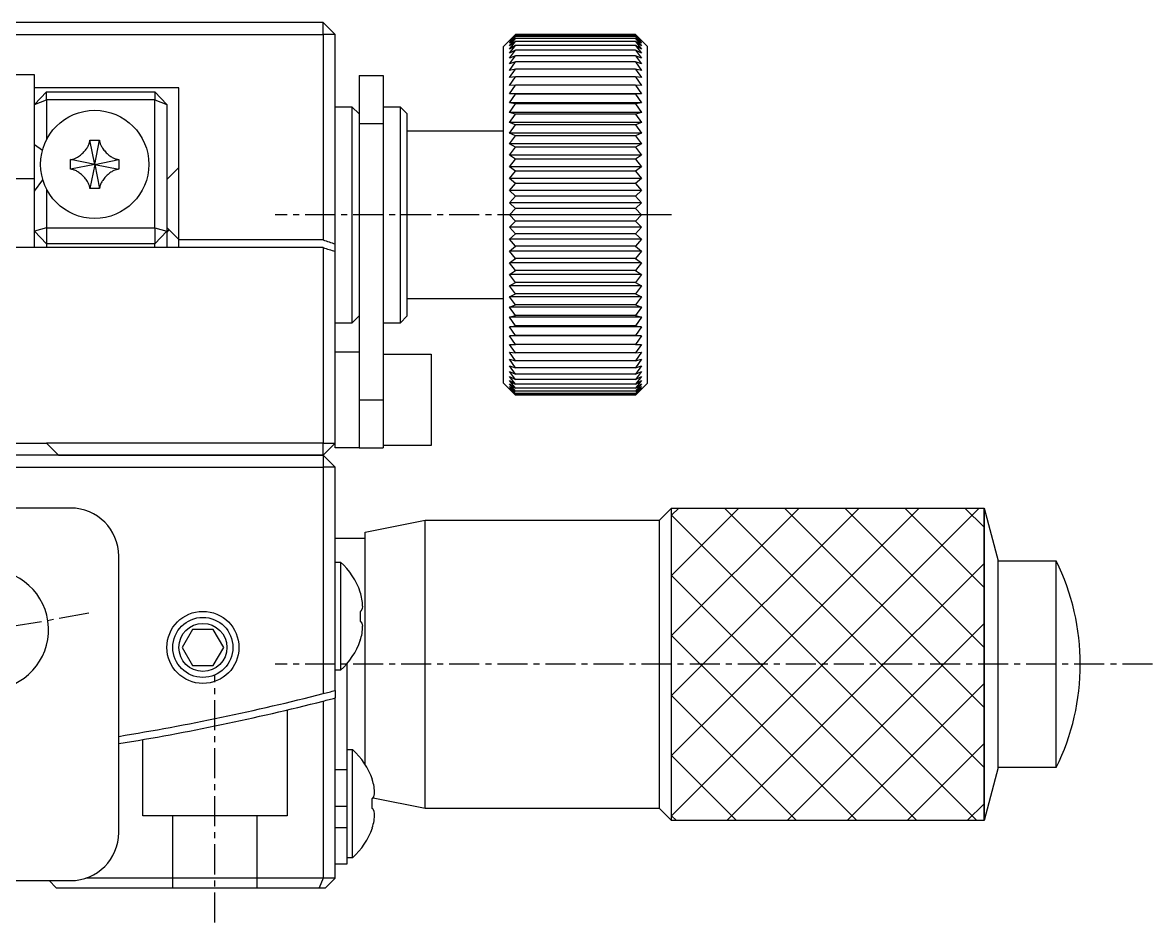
# Model space of a CAD drawing. Extents: x 72 to 479, y 51 to 365.
# Drawn here: x 259.93 to 306.93, y 70.92 to 108.36 of the extents above; entities that cross this region are included whole.
import ezdxf

# ---------------------------------------------------------------- set-up
doc = ezdxf.new("R2010")
doc.units = 0
doc.linetypes.add('CENTER', pattern=[2, 1.25, -0.25, 0.25, -0.25])
doc.layers.get('0').update_dxf_attribs({"linetype": 'CONTINUOUS'})
doc.layers.add('CENTER', color=1, linetype='CENTER')

msp = doc.modelspace()

# ---------------------------------------------------------------- linework, layer by layer
at = {"color": 7, "linetype": 'CONTINUOUS'}
for p, q in [((272.427, 108.362), (223.427, 108.362)), ((272.927, 107.862), (272.427, 108.362)), ((272.427, 107.862), (272.427, 108.362)), ((223.427, 107.862), (272.427, 107.862)), ((272.427, 107.862), (272.427, 99.317)), ((272.927, 107.862), (272.427, 107.862)), ((272.927, 99.156), (272.927, 107.862)), ((279.927, 107.362), (280.427, 107.862)), ((280.178, 107.609), (280.427, 107.862)), ((280.427, 107.844), (280.178, 107.609)), ((280.178, 107.574), (280.427, 107.844)), ((280.427, 107.789), (280.178, 107.574)), ((280.178, 107.503), (280.427, 107.789)), ((280.427, 107.698), (280.178, 107.503)), ((280.178, 107.398), (280.427, 107.698)), ((285.427, 107.862), (280.427, 107.862)), ((285.427, 107.844), (280.427, 107.844)), ((285.427, 107.789), (280.427, 107.789)), ((285.427, 107.698), (280.427, 107.698)), ((285.427, 107.862), (285.927, 107.362)), ((285.427, 107.862), (285.675, 107.609)), ((285.427, 107.844), (285.675, 107.574)), ((285.675, 107.609), (285.427, 107.844)), ((285.427, 107.789), (285.675, 107.503)), ((285.675, 107.574), (285.427, 107.789)), ((285.427, 107.698), (285.675, 107.398)), ((285.675, 107.503), (285.427, 107.698)), ((279.927, 93.362), (279.927, 107.362)), ((280.427, 107.572), (280.178, 107.398)), ((280.178, 107.259), (280.427, 107.572)), ((280.427, 107.41), (280.178, 107.259)), ((280.178, 107.086), (280.427, 107.41)), ((280.427, 107.214), (280.178, 107.086)), ((280.178, 106.88), (280.427, 107.214)), ((285.427, 107.572), (280.427, 107.572)), ((285.427, 107.41), (280.427, 107.41)), ((285.427, 107.214), (280.427, 107.214)), ((285.427, 107.572), (285.675, 107.259)), ((285.675, 107.398), (285.427, 107.572)), ((285.427, 107.41), (285.675, 107.086)), ((285.675, 107.259), (285.427, 107.41)), ((285.427, 107.214), (285.675, 106.88)), ((285.675, 107.086), (285.427, 107.214)), ((285.927, 93.362), (285.927, 107.362)), ((280.427, 106.984), (280.178, 106.88)), ((280.178, 106.642), (280.427, 106.984)), ((280.427, 106.723), (280.178, 106.642)), ((280.178, 106.374), (280.427, 106.723)), ((285.427, 106.984), (280.427, 106.984)), ((285.427, 106.723), (280.427, 106.723)), ((285.427, 106.984), (285.675, 106.642)), ((285.675, 106.88), (285.427, 106.984)), ((285.427, 106.723), (285.675, 106.374)), ((285.675, 106.642), (285.427, 106.723)), ((280.427, 106.43), (280.178, 106.374)), ((280.178, 106.076), (280.427, 106.43)), ((285.427, 106.43), (280.427, 106.43)), ((285.427, 106.43), (285.675, 106.076)), ((285.675, 106.374), (285.427, 106.43)), ((260.427, 106.182), (252.927, 106.182)), ((260.427, 105.652), (260.427, 106.182)), ((273.927, 106.162), (273.927, 104.162)), ((273.927, 106.162), (274.927, 106.162)), ((274.927, 106.162), (274.927, 104.162)), ((280.427, 106.108), (280.178, 106.076)), ((280.178, 105.751), (280.427, 106.108)), ((280.427, 105.757), (280.178, 105.751)), ((280.178, 105.399), (280.427, 105.757)), ((285.427, 106.108), (280.427, 106.108)), ((285.427, 105.757), (280.427, 105.757)), ((285.427, 106.108), (285.675, 105.751)), ((285.675, 106.076), (285.427, 106.108)), ((285.427, 105.757), (285.675, 105.399)), ((285.675, 105.751), (285.427, 105.757)), ((266.427, 105.652), (260.427, 105.652)), ((260.427, 104.948), (260.427, 105.652)), ((260.427, 104.948), (260.927, 105.487)), ((260.927, 105.487), (265.427, 105.487)), ((260.927, 105.153), (260.927, 105.487)), ((265.427, 105.487), (265.927, 104.948)), ((265.427, 105.487), (265.427, 105.153)), ((266.427, 99.317), (266.427, 105.652)), ((285.675, 105.399), (280.178, 105.399)), ((280.427, 105.381), (280.178, 105.399)), ((280.178, 105.023), (280.427, 105.381)), ((285.427, 105.381), (280.427, 105.381)), ((285.675, 105.399), (285.427, 105.381)), ((285.427, 105.381), (285.675, 105.023)), ((260.427, 104.948), (260.927, 105.153)), ((260.427, 103.273), (260.427, 104.948)), ((265.427, 105.153), (260.927, 105.153)), ((260.927, 105.153), (260.927, 103.493)), ((265.427, 99.818), (265.427, 105.153)), ((265.427, 105.153), (265.927, 104.948)), ((265.927, 104.948), (265.927, 99.681)), ((272.927, 104.862), (273.627, 104.862)), ((273.627, 104.862), (273.627, 100.362)), ((273.627, 104.862), (273.927, 104.562)), ((274.927, 104.862), (275.627, 104.862)), ((275.627, 104.862), (275.927, 104.562)), ((275.627, 104.862), (275.627, 100.362)), ((285.675, 105.023), (280.178, 105.023)), ((280.427, 104.98), (280.178, 105.023)), ((280.178, 104.624), (280.427, 104.98)), ((285.427, 104.98), (280.427, 104.98)), ((285.675, 105.023), (285.427, 104.98)), ((285.427, 104.98), (285.675, 104.624)), ((275.927, 100.362), (275.927, 104.562)), ((285.675, 104.624), (280.178, 104.624)), ((280.427, 104.556), (280.178, 104.624)), ((280.178, 104.205), (280.427, 104.556)), ((285.427, 104.556), (280.427, 104.556)), ((285.675, 104.624), (285.427, 104.556)), ((285.427, 104.556), (285.675, 104.205)), ((273.927, 104.162), (273.927, 92.662)), ((274.927, 104.162), (274.927, 92.662)), ((285.675, 104.205), (280.178, 104.205)), ((280.427, 104.112), (280.178, 104.205)), ((280.178, 103.767), (280.427, 104.112)), ((285.427, 104.112), (280.427, 104.112)), ((285.675, 104.205), (285.427, 104.112)), ((285.427, 104.112), (285.675, 103.767)), ((262.716, 103.396), (262.721, 103.418)), ((262.721, 103.418), (262.724, 103.441)), ((262.724, 103.441), (262.726, 103.464)), ((262.726, 103.464), (262.864, 103.469)), ((262.927, 102.462), (262.726, 103.464)), ((262.864, 103.469), (262.995, 103.469)), ((262.927, 102.462), (263.127, 103.464)), ((262.995, 103.469), (263.127, 103.464)), ((263.127, 103.464), (263.13, 103.435)), ((263.13, 103.435), (263.135, 103.406)), ((263.135, 103.406), (263.142, 103.377)), ((275.927, 103.862), (279.927, 103.862)), ((285.675, 103.767), (280.178, 103.767)), ((280.427, 103.65), (280.178, 103.767)), ((280.178, 103.312), (280.427, 103.65)), ((285.427, 103.65), (280.427, 103.65)), ((285.675, 103.767), (285.427, 103.65)), ((285.427, 103.65), (285.675, 103.312)), ((260.752, 103.04), (260.427, 103.273)), ((260.427, 101.348), (260.427, 103.273)), ((262.406, 102.909), (262.441, 102.943)), ((262.441, 102.943), (262.476, 102.978)), ((262.476, 102.978), (262.508, 103.015)), ((262.508, 103.015), (262.539, 103.052)), ((262.539, 103.052), (262.567, 103.089)), ((262.567, 103.089), (262.594, 103.126)), ((262.594, 103.126), (262.618, 103.164)), ((262.618, 103.164), (262.636, 103.194)), ((262.636, 103.194), (262.652, 103.225)), ((262.652, 103.225), (262.668, 103.256)), ((262.668, 103.256), (262.682, 103.287)), ((262.682, 103.287), (262.693, 103.316)), ((262.693, 103.316), (262.702, 103.344)), ((262.702, 103.344), (262.711, 103.373)), ((262.711, 103.373), (262.716, 103.396)), ((263.142, 103.377), (263.15, 103.349)), ((263.15, 103.349), (263.159, 103.321)), ((263.159, 103.321), (263.169, 103.293)), ((263.169, 103.293), (263.183, 103.262)), ((263.183, 103.262), (263.197, 103.232)), ((263.197, 103.232), (263.213, 103.202)), ((263.213, 103.202), (263.23, 103.173)), ((263.23, 103.173), (263.255, 103.133)), ((263.255, 103.133), (263.282, 103.095)), ((263.282, 103.095), (263.31, 103.057)), ((263.31, 103.057), (263.341, 103.02)), ((263.341, 103.02), (263.373, 102.983)), ((263.373, 102.983), (263.407, 102.947)), ((263.407, 102.947), (263.443, 102.913)), ((285.675, 103.312), (280.178, 103.312)), ((280.427, 103.172), (280.178, 103.312)), ((280.178, 102.842), (280.427, 103.172)), ((285.427, 103.172), (280.427, 103.172)), ((285.675, 103.312), (285.427, 103.172)), ((285.427, 103.172), (285.675, 102.842)), ((261.92, 102.531), (261.925, 102.663)), ((261.92, 102.399), (261.92, 102.531)), ((261.925, 102.663), (261.954, 102.666)), ((262.927, 102.462), (261.925, 102.663)), ((262.927, 102.462), (261.925, 102.262)), ((261.954, 102.666), (261.983, 102.671)), ((261.983, 102.671), (262.012, 102.677)), ((262.012, 102.677), (262.04, 102.685)), ((262.04, 102.685), (262.068, 102.694)), ((262.068, 102.694), (262.096, 102.705)), ((262.096, 102.705), (262.127, 102.718)), ((262.127, 102.718), (262.157, 102.733)), ((262.157, 102.733), (262.187, 102.749)), ((262.187, 102.749), (262.216, 102.766)), ((262.216, 102.766), (262.256, 102.791)), ((262.256, 102.791), (262.294, 102.817)), ((262.294, 102.817), (262.332, 102.846)), ((262.332, 102.846), (262.369, 102.876)), ((262.369, 102.876), (262.406, 102.909)), ((262.927, 102.462), (262.726, 101.461)), ((262.927, 102.462), (263.928, 102.663)), ((262.927, 102.462), (263.127, 101.461)), ((262.927, 102.462), (263.928, 102.262)), ((263.443, 102.913), (263.479, 102.881)), ((263.479, 102.881), (263.517, 102.849)), ((263.517, 102.849), (263.553, 102.822)), ((263.553, 102.822), (263.591, 102.795)), ((263.591, 102.795), (263.629, 102.771)), ((263.629, 102.771), (263.659, 102.753)), ((263.659, 102.753), (263.689, 102.736)), ((263.689, 102.736), (263.72, 102.721)), ((263.72, 102.721), (263.752, 102.707)), ((263.752, 102.707), (263.78, 102.696)), ((263.78, 102.696), (263.809, 102.687)), ((263.809, 102.687), (263.838, 102.678)), ((263.838, 102.678), (263.86, 102.673)), ((263.86, 102.673), (263.883, 102.668)), ((263.883, 102.668), (263.905, 102.665)), ((263.905, 102.665), (263.928, 102.663)), ((263.928, 102.663), (263.933, 102.525)), ((263.933, 102.525), (263.933, 102.394)), ((285.675, 102.842), (280.178, 102.842)), ((280.427, 102.68), (280.178, 102.842)), ((280.178, 102.361), (280.427, 102.68)), ((285.427, 102.68), (280.427, 102.68)), ((285.675, 102.842), (285.427, 102.68)), ((285.427, 102.68), (285.675, 102.361)), ((261.925, 102.262), (261.92, 102.399)), ((261.948, 102.26), (261.925, 102.262)), ((261.971, 102.256), (261.948, 102.26)), ((261.993, 102.252), (261.971, 102.256)), ((262.016, 102.246), (261.993, 102.252)), ((262.045, 102.238), (262.016, 102.246)), ((262.073, 102.228), (262.045, 102.238)), ((262.102, 102.217), (262.073, 102.228)), ((262.133, 102.203), (262.102, 102.217)), ((262.164, 102.188), (262.133, 102.203)), ((262.195, 102.171), (262.164, 102.188)), ((262.225, 102.154), (262.195, 102.171)), ((262.263, 102.129), (262.225, 102.154)), ((262.3, 102.103), (262.263, 102.129)), ((262.337, 102.075), (262.3, 102.103)), ((262.374, 102.044), (262.337, 102.075)), ((262.411, 102.011), (262.374, 102.044)), ((262.446, 101.977), (262.411, 102.011)), ((263.447, 102.015), (263.412, 101.982)), ((263.484, 102.048), (263.447, 102.015)), ((263.522, 102.079), (263.484, 102.048)), ((263.559, 102.107), (263.522, 102.079)), ((263.598, 102.134), (263.559, 102.107)), ((263.637, 102.159), (263.598, 102.134)), ((263.667, 102.176), (263.637, 102.159)), ((263.696, 102.192), (263.667, 102.176)), ((263.727, 102.206), (263.696, 102.192)), ((263.758, 102.219), (263.727, 102.206)), ((263.785, 102.23), (263.758, 102.219)), ((263.814, 102.239), (263.785, 102.23)), ((263.842, 102.247), (263.814, 102.239)), ((263.871, 102.254), (263.842, 102.247)), ((263.899, 102.259), (263.871, 102.254)), ((263.928, 102.262), (263.899, 102.259)), ((263.933, 102.394), (263.928, 102.262)), ((265.927, 101.839), (266.177, 102.089)), ((266.177, 102.089), (266.427, 102.339)), ((285.675, 102.361), (280.178, 102.361)), ((280.427, 102.177), (280.178, 102.361)), ((280.178, 101.87), (280.427, 102.177)), ((285.427, 102.177), (280.427, 102.177)), ((285.675, 102.361), (285.427, 102.177)), ((285.427, 102.177), (285.675, 101.87)), ((260.427, 101.862), (259.427, 101.862)), ((260.427, 101.348), (260.77, 101.823)), ((262.48, 101.942), (262.446, 101.977)), ((262.513, 101.905), (262.48, 101.942)), ((262.543, 101.867), (262.513, 101.905)), ((262.572, 101.83), (262.543, 101.867)), ((262.598, 101.791), (262.572, 101.83)), ((262.623, 101.752), (262.598, 101.791)), ((262.64, 101.722), (262.623, 101.752)), ((262.656, 101.693), (262.64, 101.722)), ((262.671, 101.662), (262.656, 101.693)), ((262.684, 101.631), (262.671, 101.662)), ((262.695, 101.604), (262.684, 101.631)), ((262.704, 101.575), (262.695, 101.604)), ((262.712, 101.547), (262.704, 101.575)), ((262.718, 101.518), (262.712, 101.547)), ((263.137, 101.529), (263.133, 101.506)), ((263.143, 101.551), (263.137, 101.529)), ((263.151, 101.58), (263.143, 101.551)), ((263.161, 101.609), (263.151, 101.58)), ((263.172, 101.637), (263.161, 101.609)), ((263.186, 101.669), (263.172, 101.637)), ((263.201, 101.7), (263.186, 101.669)), ((263.218, 101.73), (263.201, 101.7)), ((263.235, 101.76), (263.218, 101.73)), ((263.26, 101.798), (263.235, 101.76)), ((263.286, 101.836), (263.26, 101.798)), ((263.314, 101.872), (263.286, 101.836)), ((263.345, 101.91), (263.314, 101.872)), ((263.378, 101.946), (263.345, 101.91)), ((263.412, 101.982), (263.378, 101.946)), ((285.675, 101.87), (280.178, 101.87)), ((280.427, 101.665), (280.178, 101.87)), ((280.178, 101.371), (280.427, 101.665)), ((285.427, 101.665), (280.427, 101.665)), ((285.675, 101.87), (285.427, 101.665)), ((285.427, 101.665), (285.675, 101.371)), ((260.427, 99.681), (260.427, 101.348)), ((260.927, 101.432), (260.927, 99.818)), ((262.723, 101.49), (262.718, 101.518)), ((262.726, 101.461), (262.723, 101.49)), ((262.858, 101.456), (262.726, 101.461)), ((262.99, 101.456), (262.858, 101.456)), ((263.127, 101.461), (262.99, 101.456)), ((263.129, 101.484), (263.127, 101.461)), ((263.133, 101.506), (263.129, 101.484)), ((285.675, 101.371), (280.178, 101.371)), ((280.427, 101.146), (280.178, 101.371)), ((280.178, 100.868), (280.427, 101.146)), ((285.427, 101.146), (280.427, 101.146)), ((285.675, 101.371), (285.427, 101.146)), ((285.427, 101.146), (285.675, 100.868)), ((285.675, 100.868), (280.178, 100.868)), ((280.427, 100.624), (280.178, 100.868)), ((280.178, 100.362), (280.427, 100.624)), ((285.427, 100.624), (280.427, 100.624)), ((285.675, 100.868), (285.427, 100.624)), ((285.427, 100.624), (285.675, 100.362)), ((273.627, 100.362), (273.627, 95.862)), ((275.627, 100.362), (275.627, 95.862)), ((275.927, 96.162), (275.927, 100.362)), ((285.675, 100.362), (280.178, 100.362)), ((280.427, 100.1), (280.178, 100.362)), ((285.675, 100.362), (285.427, 100.1)), ((260.927, 99.818), (260.427, 99.681)), ((260.427, 99.001), (260.427, 99.681)), ((260.927, 99.163), (260.427, 99.681)), ((260.927, 99.818), (265.427, 99.818)), ((260.927, 99.818), (260.927, 99.163)), ((265.427, 99.818), (265.427, 99.163)), ((265.427, 99.818), (265.927, 99.681)), ((265.927, 99.681), (265.427, 99.163)), ((266.177, 99.589), (265.927, 99.839)), ((265.927, 99.634), (266.029, 99.736)), ((265.927, 99.681), (265.927, 99.001)), ((280.178, 99.856), (280.427, 100.1)), ((285.675, 99.856), (280.178, 99.856)), ((280.427, 99.578), (280.178, 99.856)), ((285.427, 100.1), (280.427, 100.1)), ((285.427, 100.1), (285.675, 99.856)), ((285.675, 99.856), (285.427, 99.578)), ((266.427, 99.339), (266.177, 99.589)), ((272.427, 99.317), (266.427, 99.317)), ((266.427, 99.001), (266.427, 99.317)), ((280.178, 99.353), (280.427, 99.578)), ((285.675, 99.353), (280.178, 99.353)), ((280.427, 99.06), (280.178, 99.353)), ((285.427, 99.578), (280.427, 99.578)), ((285.427, 99.578), (285.675, 99.353)), ((285.675, 99.353), (285.427, 99.06)), ((272.427, 99.001), (259.427, 99.001)), ((265.427, 99.163), (260.927, 99.163)), ((260.927, 99.163), (260.927, 99.001)), ((265.427, 99.001), (265.427, 99.163)), ((272.427, 99.001), (272.427, 90.862)), ((272.927, 98.842), (272.927, 99.156)), ((272.927, 90.862), (272.927, 98.842)), ((280.178, 98.855), (280.427, 99.06)), ((285.675, 98.855), (280.178, 98.855)), ((280.427, 98.548), (280.178, 98.855)), ((285.427, 99.06), (280.427, 99.06)), ((285.427, 99.06), (285.675, 98.855)), ((285.675, 98.855), (285.427, 98.548)), ((280.178, 98.363), (280.427, 98.548)), ((285.675, 98.363), (280.178, 98.363)), ((280.427, 98.045), (280.178, 98.363)), ((285.427, 98.548), (280.427, 98.548)), ((285.427, 98.548), (285.675, 98.363)), ((285.675, 98.363), (285.427, 98.045)), ((280.178, 97.882), (280.427, 98.045)), ((285.675, 97.882), (280.178, 97.882)), ((280.427, 97.553), (280.178, 97.882)), ((285.427, 98.045), (280.427, 98.045)), ((285.427, 98.045), (285.675, 97.882)), ((285.675, 97.882), (285.427, 97.553)), ((280.178, 97.413), (280.427, 97.553)), ((285.675, 97.413), (280.178, 97.413)), ((280.427, 97.074), (280.178, 97.413)), ((285.427, 97.553), (280.427, 97.553)), ((285.427, 97.553), (285.675, 97.413)), ((285.675, 97.413), (285.427, 97.074)), ((279.927, 96.862), (275.927, 96.862)), ((280.178, 96.958), (280.427, 97.074)), ((285.675, 96.958), (280.178, 96.958)), ((280.427, 96.612), (280.178, 96.958)), ((285.427, 97.074), (280.427, 97.074)), ((285.427, 97.074), (285.675, 96.958)), ((285.675, 96.958), (285.427, 96.612)), ((280.178, 96.52), (280.427, 96.612)), ((285.675, 96.52), (280.178, 96.52)), ((280.427, 96.168), (280.178, 96.52)), ((285.427, 96.612), (280.427, 96.612)), ((285.427, 96.612), (285.675, 96.52)), ((285.675, 96.52), (285.427, 96.168)), ((273.927, 96.162), (273.627, 95.862)), ((275.927, 96.162), (275.627, 95.862)), ((280.178, 96.1), (280.427, 96.168)), ((285.675, 96.1), (280.178, 96.1)), ((280.427, 95.745), (280.178, 96.1)), ((285.427, 96.168), (280.427, 96.168)), ((285.427, 96.168), (285.675, 96.1)), ((285.675, 96.1), (285.427, 95.745)), ((273.627, 95.862), (272.927, 95.862)), ((275.627, 95.862), (274.927, 95.862)), ((280.178, 95.701), (280.427, 95.745)), ((285.675, 95.701), (280.178, 95.701)), ((280.427, 95.344), (280.178, 95.701)), ((285.427, 95.745), (280.427, 95.745)), ((285.427, 95.745), (285.675, 95.701)), ((285.675, 95.701), (285.427, 95.344)), ((280.178, 95.325), (280.427, 95.344)), ((285.675, 95.325), (280.178, 95.325)), ((280.427, 94.967), (280.178, 95.325)), ((280.178, 94.973), (280.427, 94.967)), ((280.427, 94.617), (280.178, 94.973)), ((285.427, 95.344), (280.427, 95.344)), ((285.427, 94.967), (280.427, 94.967)), ((285.427, 95.344), (285.675, 95.325)), ((285.675, 95.325), (285.427, 94.967)), ((285.675, 94.973), (285.427, 94.617)), ((285.427, 94.967), (285.675, 94.973)), ((272.927, 94.662), (273.927, 94.662)), ((274.927, 94.562), (276.927, 94.562)), ((276.927, 94.562), (276.927, 92.662)), ((280.178, 94.648), (280.427, 94.617)), ((280.427, 94.295), (280.178, 94.648)), ((285.427, 94.617), (280.427, 94.617)), ((285.675, 94.648), (285.427, 94.295)), ((285.427, 94.617), (285.675, 94.648)), ((280.178, 94.351), (280.427, 94.295)), ((280.427, 94.002), (280.178, 94.351)), ((280.178, 94.082), (280.427, 94.002)), ((280.427, 93.74), (280.178, 94.082)), ((285.427, 94.295), (280.427, 94.295)), ((285.427, 94.002), (280.427, 94.002)), ((285.675, 94.351), (285.427, 94.002)), ((285.427, 94.295), (285.675, 94.351)), ((285.675, 94.082), (285.427, 93.74)), ((285.427, 94.002), (285.675, 94.082)), ((280.178, 93.845), (280.427, 93.74)), ((280.427, 93.511), (280.178, 93.845)), ((280.178, 93.639), (280.427, 93.511)), ((280.427, 93.315), (280.178, 93.639)), ((285.427, 93.74), (280.427, 93.74)), ((285.675, 93.845), (285.427, 93.511)), ((285.427, 93.74), (285.675, 93.845)), ((285.675, 93.639), (285.427, 93.315)), ((285.427, 93.511), (285.675, 93.639)), ((280.427, 92.862), (279.927, 93.362)), ((280.178, 93.466), (280.427, 93.315)), ((280.427, 93.153), (280.178, 93.466)), ((280.178, 93.326), (280.427, 93.153)), ((280.427, 93.026), (280.178, 93.326)), ((280.178, 93.221), (280.427, 93.026)), ((280.427, 92.935), (280.178, 93.221)), ((280.178, 93.151), (280.427, 92.935)), ((280.427, 92.881), (280.178, 93.151)), ((280.427, 92.862), (280.178, 93.115)), ((280.178, 93.115), (280.427, 92.881)), ((285.427, 93.511), (280.427, 93.511)), ((285.427, 93.315), (280.427, 93.315)), ((285.427, 93.153), (280.427, 93.153)), ((285.675, 93.466), (285.427, 93.153)), ((285.427, 93.315), (285.675, 93.466)), ((285.927, 93.362), (285.427, 92.862)), ((285.675, 93.326), (285.427, 93.026)), ((285.427, 93.153), (285.675, 93.326)), ((285.675, 93.221), (285.427, 92.935)), ((285.427, 93.026), (285.675, 93.221)), ((285.675, 93.151), (285.427, 92.881)), ((285.427, 92.935), (285.675, 93.151)), ((285.675, 93.115), (285.427, 92.862)), ((285.427, 92.881), (285.675, 93.115)), ((273.927, 92.662), (273.927, 90.662)), ((274.927, 92.662), (274.927, 90.662)), ((276.927, 92.662), (276.927, 90.762)), ((285.427, 93.026), (280.427, 93.026)), ((285.427, 92.935), (280.427, 92.935)), ((285.427, 92.881), (280.427, 92.881)), ((285.427, 92.862), (280.427, 92.862)), ((234.927, 90.862), (260.927, 90.862)), ((272.427, 90.862), (260.927, 90.862)), ((261.427, 90.362), (260.927, 90.862)), ((272.427, 90.362), (272.427, 90.862)), ((272.427, 90.862), (272.927, 90.862)), ((272.427, 90.362), (272.927, 90.862)), ((272.927, 90.662), (272.927, 90.862)), ((276.927, 90.762), (274.927, 90.762)), ((261.427, 90.362), (234.427, 90.362)), ((272.427, 90.362), (261.427, 90.362)), ((261.427, 90.362), (272.427, 90.362)), ((272.427, 90.362), (272.927, 89.862)), ((272.427, 90.362), (272.427, 89.862)), ((273.927, 90.662), (272.927, 90.662)), ((273.927, 90.662), (274.927, 90.662)), ((247.927, 89.862), (272.427, 89.862)), ((272.427, 89.862), (272.427, 80.442)), ((272.927, 89.862), (272.427, 89.862)), ((272.927, 80.571), (272.927, 89.862)), ((261.927, 88.162), (252.378, 88.162)), ((286.427, 87.662), (286.927, 88.162)), ((286.927, 88.162), (299.927, 88.162)), ((286.927, 75.162), (286.927, 88.162)), ((299.927, 81.662), (299.927, 88.162)), ((299.927, 88.162), (300.516, 85.962)), ((299.927, 88.162), (299.927, 75.162)), ((274.177, 87.162), (276.677, 87.662)), ((276.677, 87.662), (286.427, 87.662)), ((276.677, 81.662), (276.677, 87.662)), ((286.427, 81.662), (286.427, 87.662)), ((274.177, 81.662), (274.177, 87.162)), ((272.927, 86.912), (274.177, 86.912)), ((263.927, 74.662), (263.927, 86.162)), ((272.927, 85.912), (273.156, 85.912)), ((273.156, 85.912), (273.156, 83.662)), ((300.516, 81.662), (300.516, 85.962)), ((300.516, 85.962), (302.927, 85.962)), ((302.927, 81.662), (302.927, 85.962)), ((273.976, 84.669), (273.971, 84.664)), ((273.156, 83.662), (273.156, 81.412)), ((274, 83.878), (273.971, 83.863)), ((273.971, 83.863), (273.975, 83.725)), ((273.975, 83.725), (273.975, 83.594)), ((274.049, 83.971), (274, 83.878)), ((274.067, 84.081), (274.049, 83.971)), ((273.975, 83.594), (273.971, 83.462)), ((273.971, 83.462), (274.042, 83.376)), ((274.042, 83.376), (274.067, 83.248)), ((266.994, 83.114), (266.561, 82.364)), ((267.86, 83.114), (266.994, 83.114)), ((268.293, 82.364), (267.86, 83.114)), ((266.561, 82.364), (266.994, 81.614)), ((267.86, 81.614), (268.293, 82.364)), ((273.971, 82.661), (273.976, 82.655)), ((266.994, 81.614), (267.86, 81.614)), ((273.156, 81.412), (272.927, 81.412)), ((273.427, 77.264), (273.427, 81.694)), ((274.177, 77.489), (274.177, 81.662)), ((276.677, 75.662), (276.677, 81.662)), ((286.427, 75.662), (286.427, 81.662)), ((286.927, 75.162), (286.927, 81.662)), ((300.516, 77.362), (300.516, 81.662)), ((302.927, 77.362), (302.927, 81.662)), ((272.927, 80.571), (272.927, 80.261)), ((272.427, 80.132), (272.427, 72.762)), ((272.927, 72.762), (272.927, 80.261)), ((273.427, 78.112), (273.656, 78.112)), ((273.656, 73.612), (273.656, 78.112)), ((273.427, 75.764), (273.427, 77.264)), ((300.516, 77.362), (299.927, 75.162)), ((302.927, 77.362), (300.516, 77.362)), ((274.471, 76.864), (274.476, 76.869)), ((274.471, 76.063), (274.542, 76.149)), ((274.542, 76.149), (274.567, 76.276)), ((273.427, 74.862), (273.427, 75.764)), ((274.475, 75.931), (274.471, 76.063)), ((274.471, 75.662), (274.475, 75.799)), ((274.475, 75.799), (274.475, 75.931)), ((276.677, 75.662), (274.515, 76.095)), ((274.5, 75.646), (274.471, 75.662)), ((274.549, 75.554), (274.5, 75.646)), ((274.567, 75.444), (274.549, 75.554)), ((286.427, 75.662), (276.677, 75.662)), ((286.927, 75.162), (286.427, 75.662)), ((273.427, 73.362), (273.427, 74.862)), ((274.476, 74.855), (274.471, 74.861)), ((299.927, 75.162), (286.927, 75.162)), ((272.927, 73.362), (273.427, 73.362)), ((273.656, 73.612), (273.427, 73.612)), ((233.927, 72.662), (261.927, 72.662)), ((261.027, 72.662), (261.327, 72.362)), ((272.427, 72.762), (262.551, 72.762)), ((272.427, 72.762), (272.261, 72.362)), ((272.927, 72.762), (272.427, 72.762)), ((272.927, 72.762), (272.527, 72.362)), ((261.327, 72.362), (272.261, 72.362)), ((272.261, 72.362), (272.527, 72.362))]:
    msp.add_line(p, q, dxfattribs=at)
at = {"color": 3, "linetype": 'CONTINUOUS'}
for p, q in [((273.927, 104.162), (274.927, 104.162)), ((273.927, 92.662), (274.927, 92.662)), ((286.927, 88.162), (299.927, 88.162)), ((286.927, 81.662), (286.927, 88.162)), ((286.927, 87.862), (287.227, 88.162)), ((286.927, 85.362), (289.727, 88.162)), ((286.927, 82.862), (292.227, 88.162)), ((286.927, 80.362), (294.727, 88.162)), ((289.127, 88.162), (296.927, 80.362)), ((289.427, 80.362), (297.227, 88.162)), ((291.627, 88.162), (299.427, 80.362)), ((291.927, 80.362), (299.727, 88.162)), ((294.127, 88.162), (299.927, 82.362)), ((296.627, 88.162), (299.927, 84.862)), ((299.127, 88.162), (299.927, 87.362)), ((286.927, 87.862), (294.427, 80.362)), ((294.427, 80.362), (299.927, 85.862)), ((286.927, 85.362), (291.927, 80.362)), ((296.927, 80.362), (299.927, 83.362)), ((286.927, 82.862), (289.427, 80.362)), ((299.927, 75.162), (299.927, 81.662)), ((299.427, 80.362), (299.927, 80.862)), ((286.927, 77.862), (289.427, 80.362)), ((286.927, 75.362), (291.927, 80.362)), ((286.927, 80.362), (292.127, 75.162)), ((289.227, 75.162), (294.427, 80.362)), ((289.427, 80.362), (294.627, 75.162)), ((291.727, 75.162), (296.927, 80.362)), ((291.927, 80.362), (297.127, 75.162)), ((294.227, 75.162), (299.427, 80.362)), ((294.427, 80.362), (299.627, 75.162)), ((296.927, 80.362), (299.927, 77.362)), ((299.427, 80.362), (299.927, 79.862)), ((270.927, 79.762), (270.927, 75.362)), ((264.927, 75.362), (264.927, 78.528)), ((296.727, 75.162), (299.927, 78.362)), ((286.927, 77.862), (289.627, 75.162)), ((273.427, 77.264), (272.927, 77.264)), ((272.927, 75.764), (273.427, 75.764)), ((299.227, 75.162), (299.927, 75.862)), ((267.927, 75.362), (264.927, 75.362)), ((266.177, 72.362), (266.177, 75.362)), ((270.927, 75.362), (267.927, 75.362)), ((269.677, 75.362), (269.677, 72.362)), ((286.927, 75.362), (287.127, 75.162)), ((273.427, 74.862), (272.927, 74.862)), ((299.927, 75.162), (286.927, 75.162))]:
    msp.add_line(p, q, dxfattribs=at)
at = {"color": 7, "linetype": 'CONTINUOUS'}
for centre, radius in [((262.927, 102.462), 2.25), ((267.427, 82.364), 1.25), ((267.427, 82.364), 1)]:
    msp.add_circle(centre, radius, dxfattribs=at)
at = {"color": 3, "linetype": 'CONTINUOUS'}
msp.add_circle((267.427, 82.364), 1.5, dxfattribs=at)
at = {"color": 7, "linetype": 'CONTINUOUS'}
for centre, radius, start, end in [((297.427, 176.362), 81, 252.02259, 252.39403), ((297.427, 176.362), 81.3, 252.09118, 252.46111), ((261.927, 86.162), 2, 360, 90), ((258.504, 83.102), 2.5, 278, 98), ((271.098, 83.662), 3.049, 19.2797, 47.5641), ((294.182, 81.662), 9.745, 333.8162, 26.1838), ((272.454, 84.114), 1.613, 358.8293, 19.9286), ((272.492, 83.204), 1.575, 339.8348, 1.6013), ((271.098, 83.662), 3.049, 312.4359, 340.7205), ((247.927, 176.362), 99, 279.30072, 284.32813), ((247.927, 176.362), 99, 284.32813, 284.62699), ((247.927, 176.362), 99.3, 279.27237, 284.28392), ((247.927, 176.362), 99.3, 284.28392, 284.58182), ((271.598, 75.862), 3.049, 19.2797, 47.5641), ((272.992, 76.32), 1.575, 358.3993, 20.1654), ((272.954, 75.411), 1.613, 340.0717, 1.1712), ((271.598, 75.862), 3.049, 312.4359, 340.7205), ((261.927, 74.662), 2, 270, 0)]:
    msp.add_arc(centre, radius, start, end, dxfattribs=at)
at = {"layer": 'CENTER', "color": 1, "linetype": 'CENTER'}
for p, q in [((286.927, 100.362), (270.427, 100.362)), ((306.927, 81.662), (270.427, 81.662)), ((267.927, 70.922), (267.927, 81.202))]:
    msp.add_line(p, q, dxfattribs=at)
msp.add_arc((247.927, 158.362), 76, 259.14356, 281.23448, dxfattribs=at)

doc.saveas('drawing.dxf')
